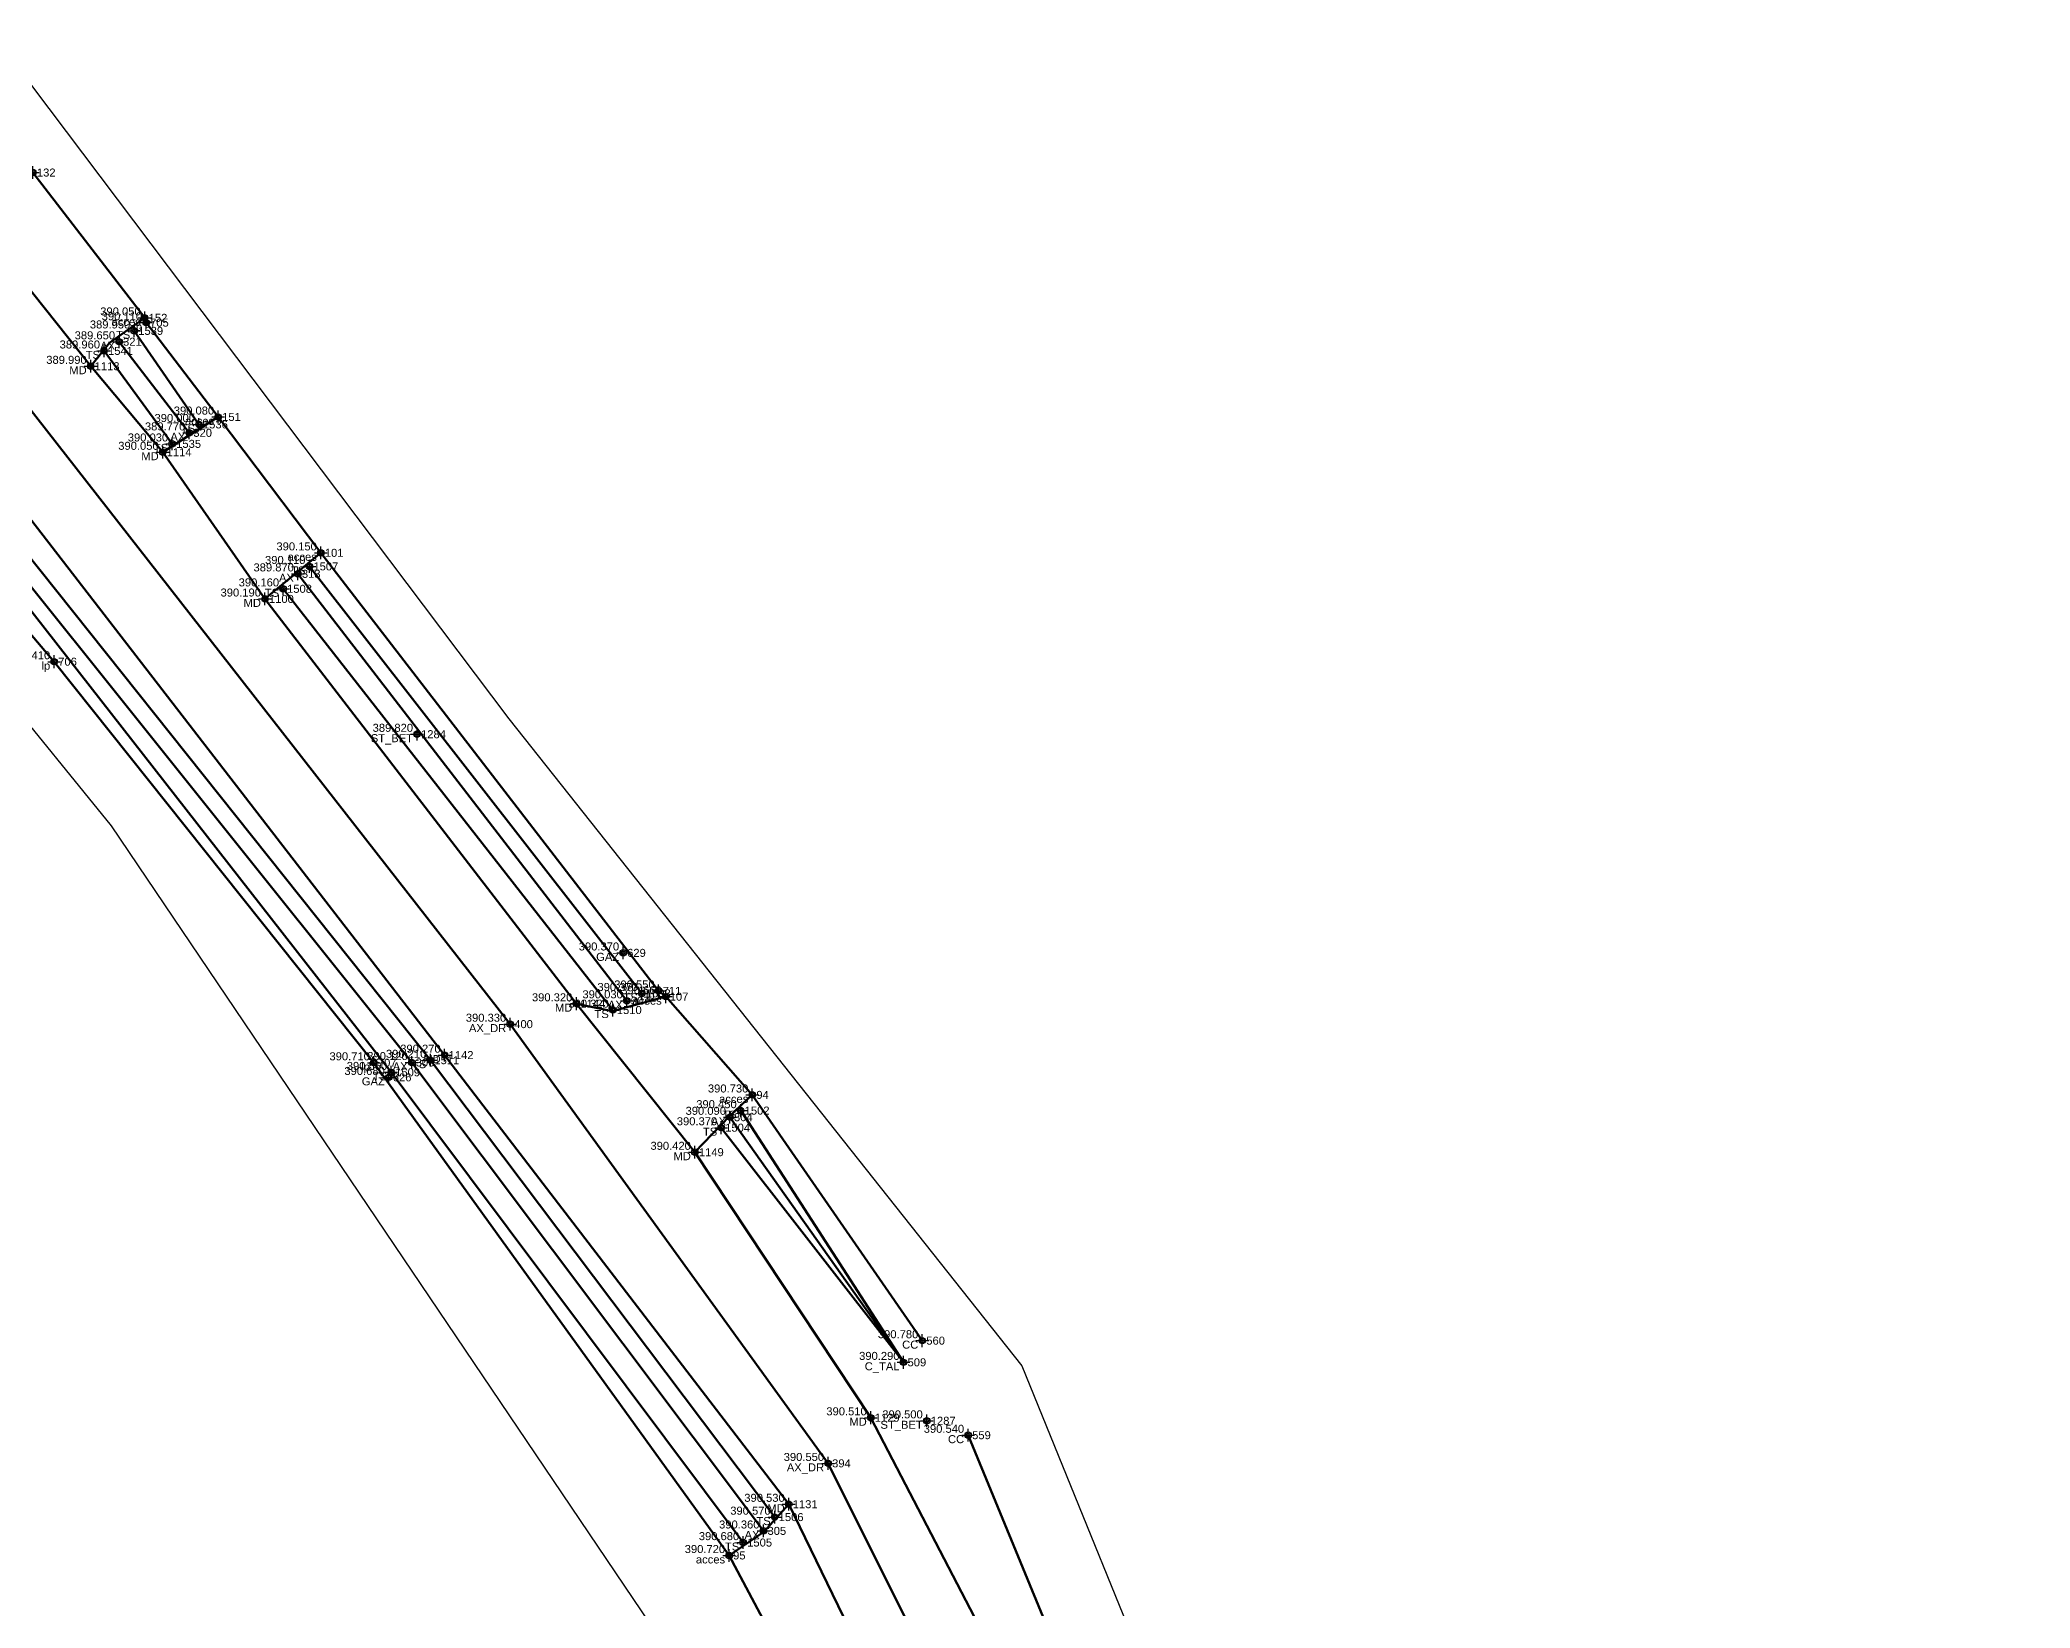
# Model space of a CAD drawing. Extents: x 396921 to 401273, y 555385 to 556691.
# Drawn here: x 400964.5 to 401026.6, y 555815.2 to 555864.2 of the extents above; entities that cross this region are included whole.
import ezdxf
from ezdxf.enums import TextEntityAlignment as Align

# ---------------------------------------------------------------- set-up
doc = ezdxf.new("R2010")
doc.units = 0
doc.header["$PDMODE"] = 34
doc.header["$PDSIZE"] = 0.2
for name, color, linetype in [('Boundary', 30, 'Continuous'), ('TOPO_CERC', 1, 'Continuous'), ('TOPO_CODE', 7, 'Continuous'), ('TOPO_ELEVATION', 7, 'Continuous'), ('TOPO_POINT_ID', 7, 'Continuous'), ('TOPO_POINTS', 7, 'Continuous'), ('TOPO_SYMBOL', 1, 'Continuous')]:
    doc.layers.add(name, color=color, linetype=linetype)
doc.layers.add('RO-LINES-LIN', color=7, linetype='Continuous', lineweight=25)
doc.styles.get("Standard").update_dxf_attribs({"font": 'arial.ttf'})

# ---------------------------------------------------------------- blocks, each defined once
blk = doc.blocks.new('PUNCTOPO')
at = {"layer": 'TOPO_CERC'}
blk.add_circle((0, 0), 0.25, dxfattribs=at)
at = {"layer": 'TOPO_SYMBOL'}
blk.add_point((0, 0), dxfattribs=at)

msp = doc.modelspace()

# ---------------------------------------------------------------- linework, layer by layer
at = {"layer": 'Boundary'}
for points in [[(400914.139, 555918.105), (400906.84, 555905.254), (400912.723, 555893.057), (400924.923, 555886.414), (400948.808, 555861.635), (400966.696, 555839.61), (400988.509, 555807.328), (400999.853, 555778.651), (401007.816, 555755.408), (401009.294, 555747.397), (400987.444, 555710.636), (400981.654, 555699.793), (400974.272, 555671.989), (400967.31, 555636.754), (400954.879, 555594.443), (400950.6, 555586.957), (400923.284, 555564.028), (400916.223, 555556.649), (400872.547, 555519.805), (400845.339, 555491.107), (400810.831, 555455.028), (400778.653, 555432.442), (400779.421, 555422.723), (400782.27, 555419.966)], [(400936.803, 555916.417), (400940.45, 555896.857), (400955.15, 555874.748), (400979.121, 555842.955), (400995.147, 555822.749), (401005.034, 555798.429), (401024.171, 555756.761), (401026.643, 555745.707), (401022.477, 555737.719), (401016.363, 555733.167), (401001.264, 555706.205), (400990.466, 555682.016), (400983.029, 555647.346), (400975.315, 555609.942)]]:
    msp.add_lwpolyline(points, dxfattribs=at)
at = {"layer": 'RO-LINES-LIN', "lineweight": 100}
for points in [[(400926.358, 555917.661, 389.16), (400924.894, 555909.885, 389.28), (400938.756, 555885.63, 389.47), (400957.891, 555860.655, 389.89), (400979.166, 555833.418, 390.33), (400989.095, 555819.7, 390.55), (400993.406, 555811.068, 390.67), (401008.031, 555776.415, 391.31), (401016.456, 555748.76, 391.64), (401014.058, 555742.784, 391.83), (401000.415, 555718.017, 392.52), (400986.501, 555691.36, 393.45), (400983.537, 555680.832, 393.92), (400978.289, 555656.588, 394.58), (400966.796, 555609.71, 395.51)], [(400928.966, 555916.78, 389.14), (400929.609, 555910.614, 389.14), (400934.881, 555897.968, 389.26), (400937.374, 555892.188, 389.31), (400940.326, 555886.971, 389.44), (400945.383, 555879.958, 389.61), (400948.957, 555875.608, 389.68), (400960.67, 555860.73, 389.89), (400966.061, 555853.965, 389.99), (400968.31, 555851.28, 390.05), (400971.505, 555846.698, 390.19), (400981.231, 555834.056, 390.32), (400984.933, 555829.418, 390.42), (400990.427, 555821.125, 390.51), (400995.421, 555811.532, 390.65)], [(400915.3, 555896.972, 389.5), (400922.281, 555902.009, 389.32), (400931.75, 555892.171, 389.27), (400937.405, 555883.476, 389.49), (400941.353, 555877.876, 389.57), (400947.342, 555870.682, 389.73), (400951.041, 555866.155, 389.78), (400956.109, 555859.694, 389.86), (400959.293, 555855.224, 389.98), (400963.043, 555850.645, 390.09), (400977.118, 555832.451, 390.27), (400987.865, 555818.424, 390.53), (400991.284, 555811.386, 390.66), (400996.31, 555798.494, 390.82), (400998.437, 555793.137, 390.91), (401006.146, 555775.774, 391.29), (401009.104, 555769.218, 391.43), (401013.91, 555747.784, 391.75)], [(400966.061, 555853.965, 389.99), (400966.651, 555854.695, 390.015), (400967.748, 555855.477, 390.05), (400964.257, 555860.015, 389.87), (400960.67, 555860.73, 389.89)], [(400967.422, 555855.07, 389.95), (400969.443, 555852.148, 390), (400969.443, 555852.148, 390)], [(400967.792, 555855.327, 390.11), (400967.748, 555855.477, 390.05)], [(400970.043, 555852.381, 390.08), (400967.792, 555855.327, 390.11)], [(400968.607, 555851.541, 390.03), (400966.478, 555854.445, 389.96)], [(400969.142, 555851.886, 389.77), (400969.142, 555851.886, 389.77), (400966.948, 555854.731, 389.65)], [(400971.505, 555846.698, 390.19), (400973.25, 555848.138, 390.15), (400970.043, 555852.381, 390.08), (400968.31, 555851.28, 390.05)], [(400962.466, 555850.113, 390.15), (400962.466, 555850.113, 390.15), (400976.671, 555832.292, 390.21), (400987.426, 555818.022, 390.57)], [(400961.626, 555849.604, 390.15), (400961.626, 555849.603, 390.15), (400975.447, 555831.913, 390.56), (400986.443, 555817.227, 390.68), (400986.443, 555817.227, 390.68)], [(400987.077, 555817.591, 390.36), (400987.077, 555817.591, 390.36), (400976.089, 555832.221, 390.12), (400961.988, 555849.836, 389.8)], [(400961.025, 555849.309, 390.29), (400964.923, 555844.738, 390.41), (400974.907, 555832.213, 390.71), (400986.003, 555816.824, 390.72)], [(400983.802, 555834.457, 390.55), (400973.25, 555848.138, 390.15)], [(400972.894, 555847.714, 390.11), (400972.894, 555847.714, 390.11), (400983.277, 555834.378, 390.37), (400983.277, 555834.378, 390.37)], [(400982.37, 555833.858, 390.32), (400972.071, 555847.014, 390.16)], [(400982.808, 555834.149, 390.03), (400972.534, 555847.482, 389.87), (400972.534, 555847.482, 389.87)], [(400983.802, 555834.457, 390.55), (400984.023, 555834.277, 390.66)], [(400984.933, 555829.418, 390.42), (400986.013, 555830.541, 390.61), (400986.728, 555831.208, 390.73), (400984.023, 555834.277, 390.66), (400982.356, 555833.826, 390.456), (400981.231, 555834.056, 390.32)], [(400986.364, 555830.717, 390.45), (400991.451, 555822.856, 390.29)], [(400986.728, 555831.208, 390.73), (400992.037, 555823.533, 390.78)], [(400991.451, 555822.856, 390.29), (400985.756, 555830.184, 390.37)], [(400991.451, 555822.856, 390.29), (400986.03, 555830.511, 390.09), (400986.03, 555830.511, 390.09)], [(400996.811, 555812.472, 390.52), (400996.811, 555812.472, 390.52), (400996.811, 555812.472, 390.52), (400993.469, 555820.58, 390.54)], [(400987.865, 555818.424, 390.53), (400987.086, 555817.56, 390.619), (400986.003, 555816.824, 390.72), (400989.005, 555811.183, 390.8), (400990.801, 555811.46, 390.69), (400991.284, 555811.386, 390.66)]]:
    msp.add_polyline3d(points, dxfattribs=at)

# ---------------------------------------------------------------- block references
at = {"layer": 'TOPO_POINTS'}
ref = msp.add_blockref('PUNCTOPO', (400964.257, 555860.015, 389.87), dxfattribs=dict(at, xscale=0.25, yscale=0.25, zscale=0.25))
ref.add_attrib('POINT', '132', dxfattribs={"layer": 'TOPO_POINT_ID', "height": 0.25}).set_placement((400964.382, 555860.015, 389.87), align=Align.MIDDLE_LEFT)
ref.add_attrib('ELEVATION', '389.870', dxfattribs={"layer": 'TOPO_ELEVATION', "height": 0.25}).set_placement((400964.132, 555860.015, 389.87), align=Align.BOTTOM_RIGHT)
ref.add_attrib('CODE', 'acces', dxfattribs={"layer": 'TOPO_CODE', "height": 0.25}).set_placement((400964.132, 555860.015, 389.87), align=Align.TOP_RIGHT)
ref = msp.add_blockref('PUNCTOPO', (400967.748, 555855.477, 390.05), dxfattribs=dict(at, xscale=0.25, yscale=0.25, zscale=0.25))
ref.add_attrib('POINT', '152', dxfattribs={"layer": 'TOPO_POINT_ID', "height": 0.25}).set_placement((400967.873, 555855.477, 390.05), align=Align.MIDDLE_LEFT)
ref.add_attrib('ELEVATION', '390.050', dxfattribs={"layer": 'TOPO_ELEVATION', "height": 0.25}).set_placement((400967.623, 555855.477, 390.05), align=Align.BOTTOM_RIGHT)
ref.add_attrib('CODE', 'acces', dxfattribs={"layer": 'TOPO_CODE', "height": 0.25}).set_placement((400967.623, 555855.477, 390.05), align=Align.TOP_RIGHT)
ref = msp.add_blockref('PUNCTOPO', (400967.792, 555855.327, 390.11), dxfattribs=dict(at, xscale=0.25, yscale=0.25, zscale=0.25))
ref.add_attrib('POINT', '705', dxfattribs={"layer": 'TOPO_POINT_ID', "height": 0.25}).set_placement((400967.917, 555855.327, 390.11), align=Align.MIDDLE_LEFT)
ref.add_attrib('ELEVATION', '390.110', dxfattribs={"layer": 'TOPO_ELEVATION', "height": 0.25}).set_placement((400967.667, 555855.327, 390.11), align=Align.BOTTOM_RIGHT)
ref.add_attrib('CODE', 'lp', dxfattribs={"layer": 'TOPO_CODE', "height": 0.25}).set_placement((400967.667, 555855.327, 390.11), align=Align.TOP_RIGHT)
ref = msp.add_blockref('PUNCTOPO', (400966.948, 555854.731, 389.65), dxfattribs=dict(at, xscale=0.25, yscale=0.25, zscale=0.25))
ref.add_attrib('POINT', '321', dxfattribs={"layer": 'TOPO_POINT_ID', "height": 0.25}).set_placement((400967.073, 555854.731, 389.65), align=Align.MIDDLE_LEFT)
ref.add_attrib('ELEVATION', '389.650', dxfattribs={"layer": 'TOPO_ELEVATION', "height": 0.25}).set_placement((400966.823, 555854.731, 389.65), align=Align.BOTTOM_RIGHT)
ref.add_attrib('CODE', 'AX', dxfattribs={"layer": 'TOPO_CODE', "height": 0.25}).set_placement((400966.823, 555854.731, 389.65), align=Align.TOP_RIGHT)
ref = msp.add_blockref('PUNCTOPO', (400967.422, 555855.07, 389.95), dxfattribs=dict(at, xscale=0.25, yscale=0.25, zscale=0.25))
ref.add_attrib('POINT', '1539', dxfattribs={"layer": 'TOPO_POINT_ID', "height": 0.25}).set_placement((400967.547, 555855.07, 389.95), align=Align.MIDDLE_LEFT)
ref.add_attrib('ELEVATION', '389.950', dxfattribs={"layer": 'TOPO_ELEVATION', "height": 0.25}).set_placement((400967.297, 555855.07, 389.95), align=Align.BOTTOM_RIGHT)
ref.add_attrib('CODE', 'TS', dxfattribs={"layer": 'TOPO_CODE', "height": 0.25}).set_placement((400967.297, 555855.07, 389.95), align=Align.TOP_RIGHT)
ref = msp.add_blockref('PUNCTOPO', (400966.478, 555854.445, 389.96), dxfattribs=dict(at, xscale=0.25, yscale=0.25, zscale=0.25))
ref.add_attrib('POINT', '1541', dxfattribs={"layer": 'TOPO_POINT_ID', "height": 0.25}).set_placement((400966.603, 555854.445, 389.96), align=Align.MIDDLE_LEFT)
ref.add_attrib('ELEVATION', '389.960', dxfattribs={"layer": 'TOPO_ELEVATION', "height": 0.25}).set_placement((400966.353, 555854.445, 389.96), align=Align.BOTTOM_RIGHT)
ref.add_attrib('CODE', 'TS', dxfattribs={"layer": 'TOPO_CODE', "height": 0.25}).set_placement((400966.353, 555854.445, 389.96), align=Align.TOP_RIGHT)
ref = msp.add_blockref('PUNCTOPO', (400966.061, 555853.965, 389.99), dxfattribs=dict(at, xscale=0.25, yscale=0.25, zscale=0.25))
ref.add_attrib('POINT', '1113', dxfattribs={"layer": 'TOPO_POINT_ID', "height": 0.25}).set_placement((400966.186, 555853.965, 389.99), align=Align.MIDDLE_LEFT)
ref.add_attrib('ELEVATION', '389.990', dxfattribs={"layer": 'TOPO_ELEVATION', "height": 0.25}).set_placement((400965.936, 555853.965, 389.99), align=Align.BOTTOM_RIGHT)
ref.add_attrib('CODE', 'MD', dxfattribs={"layer": 'TOPO_CODE', "height": 0.25}).set_placement((400965.936, 555853.965, 389.99), align=Align.TOP_RIGHT)
ref = msp.add_blockref('PUNCTOPO', (400969.443, 555852.148, 390), dxfattribs=dict(at, xscale=0.25, yscale=0.25, zscale=0.25))
ref.add_attrib('POINT', '1536', dxfattribs={"layer": 'TOPO_POINT_ID', "height": 0.25}).set_placement((400969.568, 555852.148, 390), align=Align.MIDDLE_LEFT)
ref.add_attrib('ELEVATION', '390.000', dxfattribs={"layer": 'TOPO_ELEVATION', "height": 0.25}).set_placement((400969.318, 555852.148, 390), align=Align.BOTTOM_RIGHT)
ref.add_attrib('CODE', 'TS', dxfattribs={"layer": 'TOPO_CODE', "height": 0.25}).set_placement((400969.318, 555852.148, 390), align=Align.TOP_RIGHT)
ref = msp.add_blockref('PUNCTOPO', (400970.043, 555852.381, 390.08), dxfattribs=dict(at, xscale=0.25, yscale=0.25, zscale=0.25))
ref.add_attrib('POINT', '151', dxfattribs={"layer": 'TOPO_POINT_ID', "height": 0.25}).set_placement((400970.168, 555852.381, 390.08), align=Align.MIDDLE_LEFT)
ref.add_attrib('ELEVATION', '390.080', dxfattribs={"layer": 'TOPO_ELEVATION', "height": 0.25}).set_placement((400969.918, 555852.381, 390.08), align=Align.BOTTOM_RIGHT)
ref.add_attrib('CODE', 'acces', dxfattribs={"layer": 'TOPO_CODE', "height": 0.25}).set_placement((400969.918, 555852.381, 390.08), align=Align.TOP_RIGHT)
ref = msp.add_blockref('PUNCTOPO', (400968.607, 555851.541, 390.03), dxfattribs=dict(at, xscale=0.25, yscale=0.25, zscale=0.25))
ref.add_attrib('POINT', '1535', dxfattribs={"layer": 'TOPO_POINT_ID', "height": 0.25}).set_placement((400968.732, 555851.541, 390.03), align=Align.MIDDLE_LEFT)
ref.add_attrib('ELEVATION', '390.030', dxfattribs={"layer": 'TOPO_ELEVATION', "height": 0.25}).set_placement((400968.482, 555851.541, 390.03), align=Align.BOTTOM_RIGHT)
ref.add_attrib('CODE', 'TS', dxfattribs={"layer": 'TOPO_CODE', "height": 0.25}).set_placement((400968.482, 555851.541, 390.03), align=Align.TOP_RIGHT)
ref = msp.add_blockref('PUNCTOPO', (400969.142, 555851.886, 389.77), dxfattribs=dict(at, xscale=0.25, yscale=0.25, zscale=0.25))
ref.add_attrib('POINT', '320', dxfattribs={"layer": 'TOPO_POINT_ID', "height": 0.25}).set_placement((400969.267, 555851.886, 389.77), align=Align.MIDDLE_LEFT)
ref.add_attrib('ELEVATION', '389.770', dxfattribs={"layer": 'TOPO_ELEVATION', "height": 0.25}).set_placement((400969.017, 555851.886, 389.77), align=Align.BOTTOM_RIGHT)
ref.add_attrib('CODE', 'AX', dxfattribs={"layer": 'TOPO_CODE', "height": 0.25}).set_placement((400969.017, 555851.886, 389.77), align=Align.TOP_RIGHT)
ref = msp.add_blockref('PUNCTOPO', (400968.31, 555851.28, 390.05), dxfattribs=dict(at, xscale=0.25, yscale=0.25, zscale=0.25))
ref.add_attrib('POINT', '1114', dxfattribs={"layer": 'TOPO_POINT_ID', "height": 0.25}).set_placement((400968.435, 555851.28, 390.05), align=Align.MIDDLE_LEFT)
ref.add_attrib('ELEVATION', '390.050', dxfattribs={"layer": 'TOPO_ELEVATION', "height": 0.25}).set_placement((400968.185, 555851.28, 390.05), align=Align.BOTTOM_RIGHT)
ref.add_attrib('CODE', 'MD', dxfattribs={"layer": 'TOPO_CODE', "height": 0.25}).set_placement((400968.185, 555851.28, 390.05), align=Align.TOP_RIGHT)
ref = msp.add_blockref('PUNCTOPO', (400973.25, 555848.138, 390.15), dxfattribs=dict(at, xscale=0.25, yscale=0.25, zscale=0.25))
ref.add_attrib('POINT', '101', dxfattribs={"layer": 'TOPO_POINT_ID', "height": 0.25}).set_placement((400973.375, 555848.138, 390.15), align=Align.MIDDLE_LEFT)
ref.add_attrib('ELEVATION', '390.150', dxfattribs={"layer": 'TOPO_ELEVATION', "height": 0.25}).set_placement((400973.125, 555848.138, 390.15), align=Align.BOTTOM_RIGHT)
ref.add_attrib('CODE', 'acces', dxfattribs={"layer": 'TOPO_CODE', "height": 0.25}).set_placement((400973.125, 555848.138, 390.15), align=Align.TOP_RIGHT)
ref = msp.add_blockref('PUNCTOPO', (400972.534, 555847.482, 389.87), dxfattribs=dict(at, xscale=0.25, yscale=0.25, zscale=0.25))
ref.add_attrib('POINT', '313', dxfattribs={"layer": 'TOPO_POINT_ID', "height": 0.25}).set_placement((400972.659, 555847.482, 389.87), align=Align.MIDDLE_LEFT)
ref.add_attrib('ELEVATION', '389.870', dxfattribs={"layer": 'TOPO_ELEVATION', "height": 0.25}).set_placement((400972.409, 555847.482, 389.87), align=Align.BOTTOM_RIGHT)
ref.add_attrib('CODE', 'AX', dxfattribs={"layer": 'TOPO_CODE', "height": 0.25}).set_placement((400972.409, 555847.482, 389.87), align=Align.TOP_RIGHT)
ref = msp.add_blockref('PUNCTOPO', (400972.894, 555847.714, 390.11), dxfattribs=dict(at, xscale=0.25, yscale=0.25, zscale=0.25))
ref.add_attrib('POINT', '1507', dxfattribs={"layer": 'TOPO_POINT_ID', "height": 0.25}).set_placement((400973.019, 555847.714, 390.11), align=Align.MIDDLE_LEFT)
ref.add_attrib('ELEVATION', '390.110', dxfattribs={"layer": 'TOPO_ELEVATION', "height": 0.25}).set_placement((400972.769, 555847.714, 390.11), align=Align.BOTTOM_RIGHT)
ref.add_attrib('CODE', 'TS', dxfattribs={"layer": 'TOPO_CODE', "height": 0.25}).set_placement((400972.769, 555847.714, 390.11), align=Align.TOP_RIGHT)
ref = msp.add_blockref('PUNCTOPO', (400971.505, 555846.698, 390.19), dxfattribs=dict(at, xscale=0.25, yscale=0.25, zscale=0.25))
ref.add_attrib('POINT', '1100', dxfattribs={"layer": 'TOPO_POINT_ID', "height": 0.25}).set_placement((400971.63, 555846.698, 390.19), align=Align.MIDDLE_LEFT)
ref.add_attrib('ELEVATION', '390.190', dxfattribs={"layer": 'TOPO_ELEVATION', "height": 0.25}).set_placement((400971.38, 555846.698, 390.19), align=Align.BOTTOM_RIGHT)
ref.add_attrib('CODE', 'MD', dxfattribs={"layer": 'TOPO_CODE', "height": 0.25}).set_placement((400971.38, 555846.698, 390.19), align=Align.TOP_RIGHT)
ref = msp.add_blockref('PUNCTOPO', (400972.071, 555847.014, 390.16), dxfattribs=dict(at, xscale=0.25, yscale=0.25, zscale=0.25))
ref.add_attrib('POINT', '1508', dxfattribs={"layer": 'TOPO_POINT_ID', "height": 0.25}).set_placement((400972.196, 555847.014, 390.16), align=Align.MIDDLE_LEFT)
ref.add_attrib('ELEVATION', '390.160', dxfattribs={"layer": 'TOPO_ELEVATION', "height": 0.25}).set_placement((400971.946, 555847.014, 390.16), align=Align.BOTTOM_RIGHT)
ref.add_attrib('CODE', 'TS', dxfattribs={"layer": 'TOPO_CODE', "height": 0.25}).set_placement((400971.946, 555847.014, 390.16), align=Align.TOP_RIGHT)
ref = msp.add_blockref('PUNCTOPO', (400964.923, 555844.738, 390.41), dxfattribs=dict(at, xscale=0.25, yscale=0.25, zscale=0.25))
ref.add_attrib('POINT', '706', dxfattribs={"layer": 'TOPO_POINT_ID', "height": 0.25}).set_placement((400965.048, 555844.738, 390.41), align=Align.MIDDLE_LEFT)
ref.add_attrib('ELEVATION', '390.410', dxfattribs={"layer": 'TOPO_ELEVATION', "height": 0.25}).set_placement((400964.798, 555844.738, 390.41), align=Align.BOTTOM_RIGHT)
ref.add_attrib('CODE', 'lp', dxfattribs={"layer": 'TOPO_CODE', "height": 0.25}).set_placement((400964.798, 555844.738, 390.41), align=Align.TOP_RIGHT)
ref = msp.add_blockref('PUNCTOPO', (400976.255, 555842.473, 389.82), dxfattribs=dict(at, xscale=0.25, yscale=0.25, zscale=0.25))
ref.add_attrib('POINT', '1284', dxfattribs={"layer": 'TOPO_POINT_ID', "height": 0.25}).set_placement((400976.38, 555842.473, 389.82), align=Align.MIDDLE_LEFT)
ref.add_attrib('ELEVATION', '389.820', dxfattribs={"layer": 'TOPO_ELEVATION', "height": 0.25}).set_placement((400976.13, 555842.473, 389.82), align=Align.BOTTOM_RIGHT)
ref.add_attrib('CODE', 'ST_BET', dxfattribs={"layer": 'TOPO_CODE', "height": 0.25}).set_placement((400976.13, 555842.473, 389.82), align=Align.TOP_RIGHT)
ref = msp.add_blockref('PUNCTOPO', (400982.693, 555835.644, 390.37), dxfattribs=dict(at, xscale=0.25, yscale=0.25, zscale=0.25))
ref.add_attrib('POINT', '629', dxfattribs={"layer": 'TOPO_POINT_ID', "height": 0.25}).set_placement((400982.818, 555835.644, 390.37), align=Align.MIDDLE_LEFT)
ref.add_attrib('ELEVATION', '390.370', dxfattribs={"layer": 'TOPO_ELEVATION', "height": 0.25}).set_placement((400982.568, 555835.644, 390.37), align=Align.BOTTOM_RIGHT)
ref.add_attrib('CODE', 'GAZ', dxfattribs={"layer": 'TOPO_CODE', "height": 0.25}).set_placement((400982.568, 555835.644, 390.37), align=Align.TOP_RIGHT)
ref = msp.add_blockref('PUNCTOPO', (400982.808, 555834.149, 390.03), dxfattribs=dict(at, xscale=0.25, yscale=0.25, zscale=0.25))
ref.add_attrib('POINT', '307', dxfattribs={"layer": 'TOPO_POINT_ID', "height": 0.25}).set_placement((400982.933, 555834.149, 390.03), align=Align.MIDDLE_LEFT)
ref.add_attrib('ELEVATION', '390.030', dxfattribs={"layer": 'TOPO_ELEVATION', "height": 0.25}).set_placement((400982.683, 555834.149, 390.03), align=Align.BOTTOM_RIGHT)
ref.add_attrib('CODE', 'AX', dxfattribs={"layer": 'TOPO_CODE', "height": 0.25}).set_placement((400982.683, 555834.149, 390.03), align=Align.TOP_RIGHT)
ref = msp.add_blockref('PUNCTOPO', (400983.277, 555834.378, 390.37), dxfattribs=dict(at, xscale=0.25, yscale=0.25, zscale=0.25))
ref.add_attrib('POINT', '1503', dxfattribs={"layer": 'TOPO_POINT_ID', "height": 0.25}).set_placement((400983.402, 555834.378, 390.37), align=Align.MIDDLE_LEFT)
ref.add_attrib('ELEVATION', '390.370', dxfattribs={"layer": 'TOPO_ELEVATION', "height": 0.25}).set_placement((400983.152, 555834.378, 390.37), align=Align.BOTTOM_RIGHT)
ref.add_attrib('CODE', 'TS', dxfattribs={"layer": 'TOPO_CODE', "height": 0.25}).set_placement((400983.152, 555834.378, 390.37), align=Align.TOP_RIGHT)
ref = msp.add_blockref('PUNCTOPO', (400983.802, 555834.457, 390.55), dxfattribs=dict(at, xscale=0.25, yscale=0.25, zscale=0.25))
ref.add_attrib('POINT', '711', dxfattribs={"layer": 'TOPO_POINT_ID', "height": 0.25}).set_placement((400983.927, 555834.457, 390.55), align=Align.MIDDLE_LEFT)
ref.add_attrib('ELEVATION', '390.550', dxfattribs={"layer": 'TOPO_ELEVATION', "height": 0.25}).set_placement((400983.677, 555834.457, 390.55), align=Align.BOTTOM_RIGHT)
ref.add_attrib('CODE', 'lp', dxfattribs={"layer": 'TOPO_CODE', "height": 0.25}).set_placement((400983.677, 555834.457, 390.55), align=Align.TOP_RIGHT)
ref = msp.add_blockref('PUNCTOPO', (400984.023, 555834.277, 390.66), dxfattribs=dict(at, xscale=0.25, yscale=0.25, zscale=0.25))
ref.add_attrib('POINT', '107', dxfattribs={"layer": 'TOPO_POINT_ID', "height": 0.25}).set_placement((400984.148, 555834.277, 390.66), align=Align.MIDDLE_LEFT)
ref.add_attrib('ELEVATION', '390.660', dxfattribs={"layer": 'TOPO_ELEVATION', "height": 0.25}).set_placement((400983.898, 555834.277, 390.66), align=Align.BOTTOM_RIGHT)
ref.add_attrib('CODE', 'acces', dxfattribs={"layer": 'TOPO_CODE', "height": 0.25}).set_placement((400983.898, 555834.277, 390.66), align=Align.TOP_RIGHT)
ref = msp.add_blockref('PUNCTOPO', (400981.231, 555834.056, 390.32), dxfattribs=dict(at, xscale=0.25, yscale=0.25, zscale=0.25))
ref.add_attrib('POINT', '1144', dxfattribs={"layer": 'TOPO_POINT_ID', "height": 0.25}).set_placement((400981.356, 555834.056, 390.32), align=Align.MIDDLE_LEFT)
ref.add_attrib('ELEVATION', '390.320', dxfattribs={"layer": 'TOPO_ELEVATION', "height": 0.25}).set_placement((400981.106, 555834.056, 390.32), align=Align.BOTTOM_RIGHT)
ref.add_attrib('CODE', 'MD', dxfattribs={"layer": 'TOPO_CODE', "height": 0.25}).set_placement((400981.106, 555834.056, 390.32), align=Align.TOP_RIGHT)
ref = msp.add_blockref('PUNCTOPO', (400982.37, 555833.858, 390.32), dxfattribs=dict(at, xscale=0.25, yscale=0.25, zscale=0.25))
ref.add_attrib('POINT', '1510', dxfattribs={"layer": 'TOPO_POINT_ID', "height": 0.25}).set_placement((400982.495, 555833.858, 390.32), align=Align.MIDDLE_LEFT)
ref.add_attrib('ELEVATION', '390.320', dxfattribs={"layer": 'TOPO_ELEVATION', "height": 0.25}).set_placement((400982.245, 555833.858, 390.32), align=Align.BOTTOM_RIGHT)
ref.add_attrib('CODE', 'TS', dxfattribs={"layer": 'TOPO_CODE', "height": 0.25}).set_placement((400982.245, 555833.858, 390.32), align=Align.TOP_RIGHT)
ref = msp.add_blockref('PUNCTOPO', (400979.166, 555833.418, 390.33), dxfattribs=dict(at, xscale=0.25, yscale=0.25, zscale=0.25))
ref.add_attrib('POINT', '400', dxfattribs={"layer": 'TOPO_POINT_ID', "height": 0.25}).set_placement((400979.291, 555833.418, 390.33), align=Align.MIDDLE_LEFT)
ref.add_attrib('ELEVATION', '390.330', dxfattribs={"layer": 'TOPO_ELEVATION', "height": 0.25}).set_placement((400979.041, 555833.418, 390.33), align=Align.BOTTOM_RIGHT)
ref.add_attrib('CODE', 'AX_DR', dxfattribs={"layer": 'TOPO_CODE', "height": 0.25}).set_placement((400979.041, 555833.418, 390.33), align=Align.TOP_RIGHT)
ref = msp.add_blockref('PUNCTOPO', (400976.671, 555832.292, 390.21), dxfattribs=dict(at, xscale=0.25, yscale=0.25, zscale=0.25))
ref.add_attrib('POINT', '1511', dxfattribs={"layer": 'TOPO_POINT_ID', "height": 0.25}).set_placement((400976.796, 555832.292, 390.21), align=Align.MIDDLE_LEFT)
ref.add_attrib('ELEVATION', '390.210', dxfattribs={"layer": 'TOPO_ELEVATION', "height": 0.25}).set_placement((400976.546, 555832.292, 390.21), align=Align.BOTTOM_RIGHT)
ref.add_attrib('CODE', 'TS', dxfattribs={"layer": 'TOPO_CODE', "height": 0.25}).set_placement((400976.546, 555832.292, 390.21), align=Align.TOP_RIGHT)
ref = msp.add_blockref('PUNCTOPO', (400977.118, 555832.451, 390.27), dxfattribs=dict(at, xscale=0.25, yscale=0.25, zscale=0.25))
ref.add_attrib('POINT', '1142', dxfattribs={"layer": 'TOPO_POINT_ID', "height": 0.25}).set_placement((400977.243, 555832.451, 390.27), align=Align.MIDDLE_LEFT)
ref.add_attrib('ELEVATION', '390.270', dxfattribs={"layer": 'TOPO_ELEVATION', "height": 0.25}).set_placement((400976.993, 555832.451, 390.27), align=Align.BOTTOM_RIGHT)
ref.add_attrib('CODE', 'MD', dxfattribs={"layer": 'TOPO_CODE', "height": 0.25}).set_placement((400976.993, 555832.451, 390.27), align=Align.TOP_RIGHT)
ref = msp.add_blockref('PUNCTOPO', (400974.907, 555832.213, 390.71), dxfattribs=dict(at, xscale=0.25, yscale=0.25, zscale=0.25))
ref.add_attrib('POINT', '707', dxfattribs={"layer": 'TOPO_POINT_ID', "height": 0.25}).set_placement((400975.032, 555832.213, 390.71), align=Align.MIDDLE_LEFT)
ref.add_attrib('ELEVATION', '390.710', dxfattribs={"layer": 'TOPO_ELEVATION', "height": 0.25}).set_placement((400974.782, 555832.213, 390.71), align=Align.BOTTOM_RIGHT)
ref.add_attrib('CODE', 'lp', dxfattribs={"layer": 'TOPO_CODE', "height": 0.25}).set_placement((400974.782, 555832.213, 390.71), align=Align.TOP_RIGHT)
ref = msp.add_blockref('PUNCTOPO', (400975.373, 555831.756, 390.68), dxfattribs=dict(at, xscale=0.25, yscale=0.25, zscale=0.25))
ref.add_attrib('POINT', '626', dxfattribs={"layer": 'TOPO_POINT_ID', "height": 0.25}).set_placement((400975.498, 555831.756, 390.68), align=Align.MIDDLE_LEFT)
ref.add_attrib('ELEVATION', '390.680', dxfattribs={"layer": 'TOPO_ELEVATION', "height": 0.25}).set_placement((400975.248, 555831.756, 390.68), align=Align.BOTTOM_RIGHT)
ref.add_attrib('CODE', 'GAZ', dxfattribs={"layer": 'TOPO_CODE', "height": 0.25}).set_placement((400975.248, 555831.756, 390.68), align=Align.TOP_RIGHT)
ref = msp.add_blockref('PUNCTOPO', (400975.447, 555831.913, 390.56), dxfattribs=dict(at, xscale=0.25, yscale=0.25, zscale=0.25))
ref.add_attrib('POINT', '1509', dxfattribs={"layer": 'TOPO_POINT_ID', "height": 0.25}).set_placement((400975.572, 555831.913, 390.56), align=Align.MIDDLE_LEFT)
ref.add_attrib('ELEVATION', '390.560', dxfattribs={"layer": 'TOPO_ELEVATION', "height": 0.25}).set_placement((400975.322, 555831.913, 390.56), align=Align.BOTTOM_RIGHT)
ref.add_attrib('CODE', 'TS', dxfattribs={"layer": 'TOPO_CODE', "height": 0.25}).set_placement((400975.322, 555831.913, 390.56), align=Align.TOP_RIGHT)
ref = msp.add_blockref('PUNCTOPO', (400976.089, 555832.221, 390.12), dxfattribs=dict(at, xscale=0.25, yscale=0.25, zscale=0.25))
ref.add_attrib('POINT', '306', dxfattribs={"layer": 'TOPO_POINT_ID', "height": 0.25}).set_placement((400976.214, 555832.221, 390.12), align=Align.MIDDLE_LEFT)
ref.add_attrib('ELEVATION', '390.120', dxfattribs={"layer": 'TOPO_ELEVATION', "height": 0.25}).set_placement((400975.964, 555832.221, 390.12), align=Align.BOTTOM_RIGHT)
ref.add_attrib('CODE', 'AX', dxfattribs={"layer": 'TOPO_CODE', "height": 0.25}).set_placement((400975.964, 555832.221, 390.12), align=Align.TOP_RIGHT)
ref = msp.add_blockref('PUNCTOPO', (400986.728, 555831.208, 390.73), dxfattribs=dict(at, xscale=0.25, yscale=0.25, zscale=0.25))
ref.add_attrib('POINT', '94', dxfattribs={"layer": 'TOPO_POINT_ID', "height": 0.25}).set_placement((400986.853, 555831.208, 390.73), align=Align.MIDDLE_LEFT)
ref.add_attrib('ELEVATION', '390.730', dxfattribs={"layer": 'TOPO_ELEVATION', "height": 0.25}).set_placement((400986.603, 555831.208, 390.73), align=Align.BOTTOM_RIGHT)
ref.add_attrib('CODE', 'acces', dxfattribs={"layer": 'TOPO_CODE', "height": 0.25}).set_placement((400986.603, 555831.208, 390.73), align=Align.TOP_RIGHT)
ref = msp.add_blockref('PUNCTOPO', (400986.03, 555830.511, 390.09), dxfattribs=dict(at, xscale=0.25, yscale=0.25, zscale=0.25))
ref.add_attrib('POINT', '304', dxfattribs={"layer": 'TOPO_POINT_ID', "height": 0.25}).set_placement((400986.155, 555830.511, 390.09), align=Align.MIDDLE_LEFT)
ref.add_attrib('ELEVATION', '390.090', dxfattribs={"layer": 'TOPO_ELEVATION', "height": 0.25}).set_placement((400985.905, 555830.511, 390.09), align=Align.BOTTOM_RIGHT)
ref.add_attrib('CODE', 'AX', dxfattribs={"layer": 'TOPO_CODE', "height": 0.25}).set_placement((400985.905, 555830.511, 390.09), align=Align.TOP_RIGHT)
ref = msp.add_blockref('PUNCTOPO', (400986.364, 555830.717, 390.45), dxfattribs=dict(at, xscale=0.25, yscale=0.25, zscale=0.25))
ref.add_attrib('POINT', '1502', dxfattribs={"layer": 'TOPO_POINT_ID', "height": 0.25}).set_placement((400986.489, 555830.717, 390.45), align=Align.MIDDLE_LEFT)
ref.add_attrib('ELEVATION', '390.450', dxfattribs={"layer": 'TOPO_ELEVATION', "height": 0.25}).set_placement((400986.239, 555830.717, 390.45), align=Align.BOTTOM_RIGHT)
ref.add_attrib('CODE', 'TS', dxfattribs={"layer": 'TOPO_CODE', "height": 0.25}).set_placement((400986.239, 555830.717, 390.45), align=Align.TOP_RIGHT)
ref = msp.add_blockref('PUNCTOPO', (400985.756, 555830.184, 390.37), dxfattribs=dict(at, xscale=0.25, yscale=0.25, zscale=0.25))
ref.add_attrib('POINT', '1504', dxfattribs={"layer": 'TOPO_POINT_ID', "height": 0.25}).set_placement((400985.881, 555830.184, 390.37), align=Align.MIDDLE_LEFT)
ref.add_attrib('ELEVATION', '390.370', dxfattribs={"layer": 'TOPO_ELEVATION', "height": 0.25}).set_placement((400985.631, 555830.184, 390.37), align=Align.BOTTOM_RIGHT)
ref.add_attrib('CODE', 'TS', dxfattribs={"layer": 'TOPO_CODE', "height": 0.25}).set_placement((400985.631, 555830.184, 390.37), align=Align.TOP_RIGHT)
ref = msp.add_blockref('PUNCTOPO', (400984.933, 555829.418, 390.42), dxfattribs=dict(at, xscale=0.25, yscale=0.25, zscale=0.25))
ref.add_attrib('POINT', '1149', dxfattribs={"layer": 'TOPO_POINT_ID', "height": 0.25}).set_placement((400985.058, 555829.418, 390.42), align=Align.MIDDLE_LEFT)
ref.add_attrib('ELEVATION', '390.420', dxfattribs={"layer": 'TOPO_ELEVATION', "height": 0.25}).set_placement((400984.808, 555829.418, 390.42), align=Align.BOTTOM_RIGHT)
ref.add_attrib('CODE', 'MD', dxfattribs={"layer": 'TOPO_CODE', "height": 0.25}).set_placement((400984.808, 555829.418, 390.42), align=Align.TOP_RIGHT)
ref = msp.add_blockref('PUNCTOPO', (400992.037, 555823.533, 390.78), dxfattribs=dict(at, xscale=0.25, yscale=0.25, zscale=0.25))
ref.add_attrib('POINT', '560', dxfattribs={"layer": 'TOPO_POINT_ID', "height": 0.25}).set_placement((400992.162, 555823.533, 390.78), align=Align.MIDDLE_LEFT)
ref.add_attrib('ELEVATION', '390.780', dxfattribs={"layer": 'TOPO_ELEVATION', "height": 0.25}).set_placement((400991.912, 555823.533, 390.78), align=Align.BOTTOM_RIGHT)
ref.add_attrib('CODE', 'CC', dxfattribs={"layer": 'TOPO_CODE', "height": 0.25}).set_placement((400991.912, 555823.533, 390.78), align=Align.TOP_RIGHT)
ref = msp.add_blockref('PUNCTOPO', (400991.451, 555822.856, 390.29), dxfattribs=dict(at, xscale=0.25, yscale=0.25, zscale=0.25))
ref.add_attrib('POINT', '509', dxfattribs={"layer": 'TOPO_POINT_ID', "height": 0.25}).set_placement((400991.576, 555822.856, 390.29), align=Align.MIDDLE_LEFT)
ref.add_attrib('ELEVATION', '390.290', dxfattribs={"layer": 'TOPO_ELEVATION', "height": 0.25}).set_placement((400991.326, 555822.856, 390.29), align=Align.BOTTOM_RIGHT)
ref.add_attrib('CODE', 'C_TAL', dxfattribs={"layer": 'TOPO_CODE', "height": 0.25}).set_placement((400991.326, 555822.856, 390.29), align=Align.TOP_RIGHT)
ref = msp.add_blockref('PUNCTOPO', (400990.427, 555821.125, 390.51), dxfattribs=dict(at, xscale=0.25, yscale=0.25, zscale=0.25))
ref.add_attrib('POINT', '1129', dxfattribs={"layer": 'TOPO_POINT_ID', "height": 0.25}).set_placement((400990.552, 555821.125, 390.51), align=Align.MIDDLE_LEFT)
ref.add_attrib('ELEVATION', '390.510', dxfattribs={"layer": 'TOPO_ELEVATION', "height": 0.25}).set_placement((400990.302, 555821.125, 390.51), align=Align.BOTTOM_RIGHT)
ref.add_attrib('CODE', 'MD', dxfattribs={"layer": 'TOPO_CODE', "height": 0.25}).set_placement((400990.302, 555821.125, 390.51), align=Align.TOP_RIGHT)
ref = msp.add_blockref('PUNCTOPO', (400992.176, 555821.03, 390.5), dxfattribs=dict(at, xscale=0.25, yscale=0.25, zscale=0.25))
ref.add_attrib('POINT', '1287', dxfattribs={"layer": 'TOPO_POINT_ID', "height": 0.25}).set_placement((400992.301, 555821.03, 390.5), align=Align.MIDDLE_LEFT)
ref.add_attrib('ELEVATION', '390.500', dxfattribs={"layer": 'TOPO_ELEVATION', "height": 0.25}).set_placement((400992.051, 555821.03, 390.5), align=Align.BOTTOM_RIGHT)
ref.add_attrib('CODE', 'ST_BET', dxfattribs={"layer": 'TOPO_CODE', "height": 0.25}).set_placement((400992.051, 555821.03, 390.5), align=Align.TOP_RIGHT)
ref = msp.add_blockref('PUNCTOPO', (400993.469, 555820.58, 390.54), dxfattribs=dict(at, xscale=0.25, yscale=0.25, zscale=0.25))
ref.add_attrib('POINT', '559', dxfattribs={"layer": 'TOPO_POINT_ID', "height": 0.25}).set_placement((400993.594, 555820.58, 390.54), align=Align.MIDDLE_LEFT)
ref.add_attrib('ELEVATION', '390.540', dxfattribs={"layer": 'TOPO_ELEVATION', "height": 0.25}).set_placement((400993.344, 555820.58, 390.54), align=Align.BOTTOM_RIGHT)
ref.add_attrib('CODE', 'CC', dxfattribs={"layer": 'TOPO_CODE', "height": 0.25}).set_placement((400993.344, 555820.58, 390.54), align=Align.TOP_RIGHT)
ref = msp.add_blockref('PUNCTOPO', (400989.095, 555819.7, 390.55), dxfattribs=dict(at, xscale=0.25, yscale=0.25, zscale=0.25))
ref.add_attrib('POINT', '394', dxfattribs={"layer": 'TOPO_POINT_ID', "height": 0.25}).set_placement((400989.22, 555819.7, 390.55), align=Align.MIDDLE_LEFT)
ref.add_attrib('ELEVATION', '390.550', dxfattribs={"layer": 'TOPO_ELEVATION', "height": 0.25}).set_placement((400988.97, 555819.7, 390.55), align=Align.BOTTOM_RIGHT)
ref.add_attrib('CODE', 'AX_DR', dxfattribs={"layer": 'TOPO_CODE', "height": 0.25}).set_placement((400988.97, 555819.7, 390.55), align=Align.TOP_RIGHT)
ref = msp.add_blockref('PUNCTOPO', (400987.426, 555818.022, 390.57), dxfattribs=dict(at, xscale=0.25, yscale=0.25, zscale=0.25))
ref.add_attrib('POINT', '1506', dxfattribs={"layer": 'TOPO_POINT_ID', "height": 0.25}).set_placement((400987.551, 555818.022, 390.57), align=Align.MIDDLE_LEFT)
ref.add_attrib('ELEVATION', '390.570', dxfattribs={"layer": 'TOPO_ELEVATION', "height": 0.25}).set_placement((400987.301, 555818.022, 390.57), align=Align.BOTTOM_RIGHT)
ref.add_attrib('CODE', 'TS', dxfattribs={"layer": 'TOPO_CODE', "height": 0.25}).set_placement((400987.301, 555818.022, 390.57), align=Align.TOP_RIGHT)
ref = msp.add_blockref('PUNCTOPO', (400987.865, 555818.424, 390.53), dxfattribs=dict(at, xscale=0.25, yscale=0.25, zscale=0.25))
ref.add_attrib('POINT', '1131', dxfattribs={"layer": 'TOPO_POINT_ID', "height": 0.25}).set_placement((400987.99, 555818.424, 390.53), align=Align.MIDDLE_LEFT)
ref.add_attrib('ELEVATION', '390.530', dxfattribs={"layer": 'TOPO_ELEVATION', "height": 0.25}).set_placement((400987.74, 555818.424, 390.53), align=Align.BOTTOM_RIGHT)
ref.add_attrib('CODE', 'MD', dxfattribs={"layer": 'TOPO_CODE', "height": 0.25}).set_placement((400987.74, 555818.424, 390.53), align=Align.TOP_RIGHT)
ref = msp.add_blockref('PUNCTOPO', (400987.077, 555817.591, 390.36), dxfattribs=dict(at, xscale=0.25, yscale=0.25, zscale=0.25))
ref.add_attrib('POINT', '305', dxfattribs={"layer": 'TOPO_POINT_ID', "height": 0.25}).set_placement((400987.202, 555817.591, 390.36), align=Align.MIDDLE_LEFT)
ref.add_attrib('ELEVATION', '390.360', dxfattribs={"layer": 'TOPO_ELEVATION', "height": 0.25}).set_placement((400986.952, 555817.591, 390.36), align=Align.BOTTOM_RIGHT)
ref.add_attrib('CODE', 'AX', dxfattribs={"layer": 'TOPO_CODE', "height": 0.25}).set_placement((400986.952, 555817.591, 390.36), align=Align.TOP_RIGHT)
ref = msp.add_blockref('PUNCTOPO', (400986.003, 555816.824, 390.72), dxfattribs=dict(at, xscale=0.25, yscale=0.25, zscale=0.25))
ref.add_attrib('POINT', '95', dxfattribs={"layer": 'TOPO_POINT_ID', "height": 0.25}).set_placement((400986.128, 555816.824, 390.72), align=Align.MIDDLE_LEFT)
ref.add_attrib('ELEVATION', '390.720', dxfattribs={"layer": 'TOPO_ELEVATION', "height": 0.25}).set_placement((400985.878, 555816.824, 390.72), align=Align.BOTTOM_RIGHT)
ref.add_attrib('CODE', 'acces', dxfattribs={"layer": 'TOPO_CODE', "height": 0.25}).set_placement((400985.878, 555816.824, 390.72), align=Align.TOP_RIGHT)
ref = msp.add_blockref('PUNCTOPO', (400986.443, 555817.227, 390.68), dxfattribs=dict(at, xscale=0.25, yscale=0.25, zscale=0.25))
ref.add_attrib('POINT', '1505', dxfattribs={"layer": 'TOPO_POINT_ID', "height": 0.25}).set_placement((400986.568, 555817.227, 390.68), align=Align.MIDDLE_LEFT)
ref.add_attrib('ELEVATION', '390.680', dxfattribs={"layer": 'TOPO_ELEVATION', "height": 0.25}).set_placement((400986.318, 555817.227, 390.68), align=Align.BOTTOM_RIGHT)
ref.add_attrib('CODE', 'TS', dxfattribs={"layer": 'TOPO_CODE', "height": 0.25}).set_placement((400986.318, 555817.227, 390.68), align=Align.TOP_RIGHT)

doc.saveas('drawing.dxf')
